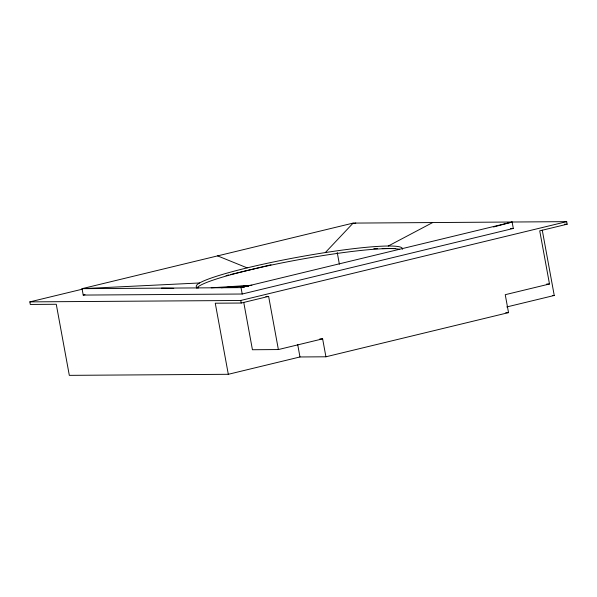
<?xml version="1.0" encoding="UTF-8"?>
<svg xmlns="http://www.w3.org/2000/svg" width="597" height="597" viewBox="0 0 597 597"><rect width="100%" height="100%" fill="white"/><g stroke="black" fill="none" stroke-linecap="round" stroke-linejoin="round"><path stroke-width="0.9" d="M325.328 252.561L353.148 223.099L566.68 221.644L567.15 224.203L539.733 230.838L549.486 283.993L505.241 294.694L508.532 312.627L325.925 356.79L299.97 356.969L228.308 374.297L69.319 375.356L56.267 304.269L30.32 304.44L29.85 301.881L82.364 289.179M388.266 246.016L432.638 222.569M493.54 226.979L499.062 225.517M499.853 225.308L512.136 222.039L513.316 228.45L242.21 294.015L83.214 295.075L82.043 288.672L353.148 223.099M353.976 223.487L355.79 223.047M83.214 295.075L85.02 294.634M226.069 275.65L228.763 274.993M230.561 274.56L270.993 264.784M512.136 222.039L241.031 287.612L82.043 288.672L199.547 282.978M29.85 301.881L240.74 300.47L566.68 221.644M228.308 374.297L215.263 303.209L241.21 303.037L268.628 296.403L278.381 349.558L322.634 338.857L325.925 356.79M506.771 306.948L554.247 295.47L542.263 230.143M244.539 287.053L241.031 287.612L242.21 294.015M251.874 285.254L211.226 287.806M221.159 287.739L248.77 285.933A104.811 10.41 -10.4 0 1 246.054 286.262M227.942 287.135L241.524 286.351M243.337 286.247L248.77 285.933M564.366 224.226L567.15 224.203M510.525 228.464L513.316 228.45M373.834 248.673L377.558 248.65M382.214 248.621L395.251 248.531M546.71 284.015L549.486 283.993M265.852 296.418L267.702 296.41M552.389 295.478L554.247 295.47M505.756 312.649L508.532 312.627M319.85 338.88L322.634 338.857M278.381 349.558L252.434 349.738L243.74 302.343M161.541 288.142L173.749 288.366M217.592 255.882L247.158 267.874M337.23 252.509L339.372 264.165M297.672 344.409L299.97 356.969M240.74 300.47L241.21 303.037M198.331 288A104.811 10.41 -10.4 0 1 291.381 258.419A104.811 10.41 -10.4 0 1 402.311 249.33M196.809 288.284A104.811 10.41 -10.4 0 1 289.344 261.456A104.811 10.41 -10.4 0 1 399.654 249.307"/></g></svg>
